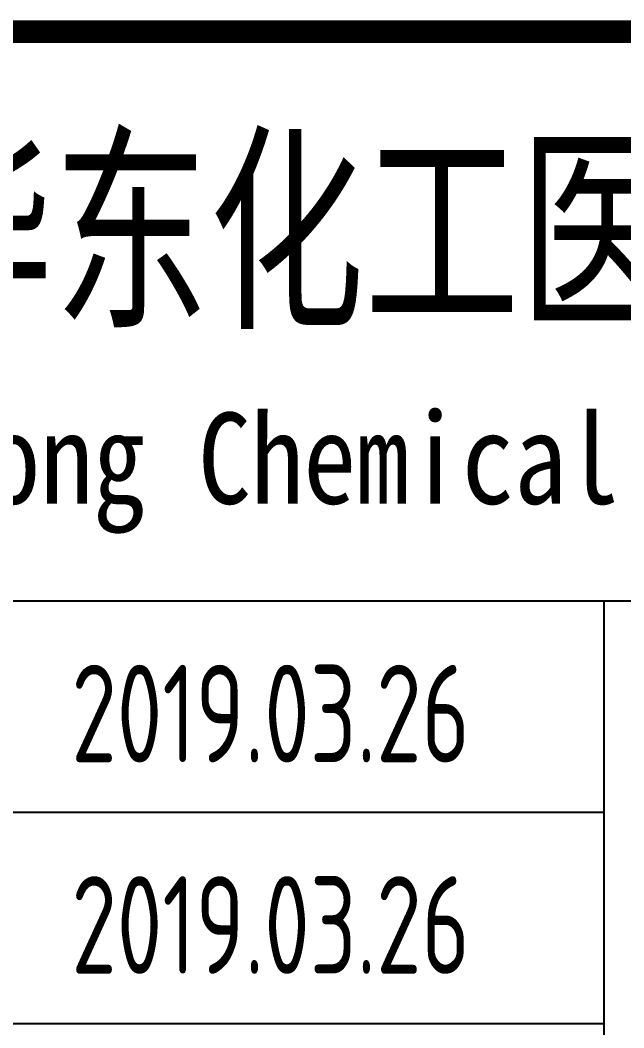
# Model space of a CAD drawing. Extents: x 5188914 to 7068445, y -542675 to 2032183.
# Drawn here: x 5238012 to 5239868, y -492979 to -489881 of the extents above; entities that cross this region are included whole.
import ezdxf
from ezdxf.enums import TextEntityAlignment as Align

# ---------------------------------------------------------------- set-up
doc = ezdxf.new("R2010")
doc.units = 0
doc.header["$LTSCALE"] = 1000
doc.header["$MEASUREMENT"] = 0
doc.layers.get('0').update_dxf_attribs({"linetype": 'CONTINUOUS'})
doc.styles.add('AHD', font='sceie.shx', dxfattribs={"width": 0.7, "bigfont": 'sceic.shx'})
doc.styles.add('宋体', font='', dxfattribs={"width": 0.7})
doc.styles.get('宋体').set_extended_font_data('SimSun')

msp = doc.modelspace()

# ---------------------------------------------------------------- linework, layer by layer
for p, q in [((5234307.2, -491665.9), (5245307.2, -491665.9)), ((5239807.2, -494915.9), (5239807.2, -491665.9)), ((5239807.2, -494915.9), (5239807.2, -491665.9)), ((5234307.2, -492315.9), (5239807.2, -492315.9)), ((5234307.2, -492965.9), (5239807.2, -492965.9))]:
    msp.add_line(p, q)
at = {"const_width": 70}
msp.add_lwpolyline([(5252307.2, -489915.9), (5234307.2, -489915.9)], dxfattribs=at)

# ---------------------------------------------------------------- texts
for s, height, style, width, p in [('安徽华东化工医药工程有限责任公司', 500, '宋体', 0.7, (5240502.1, -490515.9)), ('Anhui Huadong Chemical & Medical Engineering Co.,Ltd', 280, '宋体', 0.85, (5240502.1, -491265.9)), ('2019.03.26', 300, 'AHD', 0.8, (5238782, -492012.5)), ('2019.03.26', 300, 'AHD', 0.8, (5238782, -492662.5))]:
    msp.add_text(s, height=height, dxfattribs=dict(style=style, width=width)).set_placement(p, align=Align.MIDDLE)

doc.saveas('drawing.dxf')
